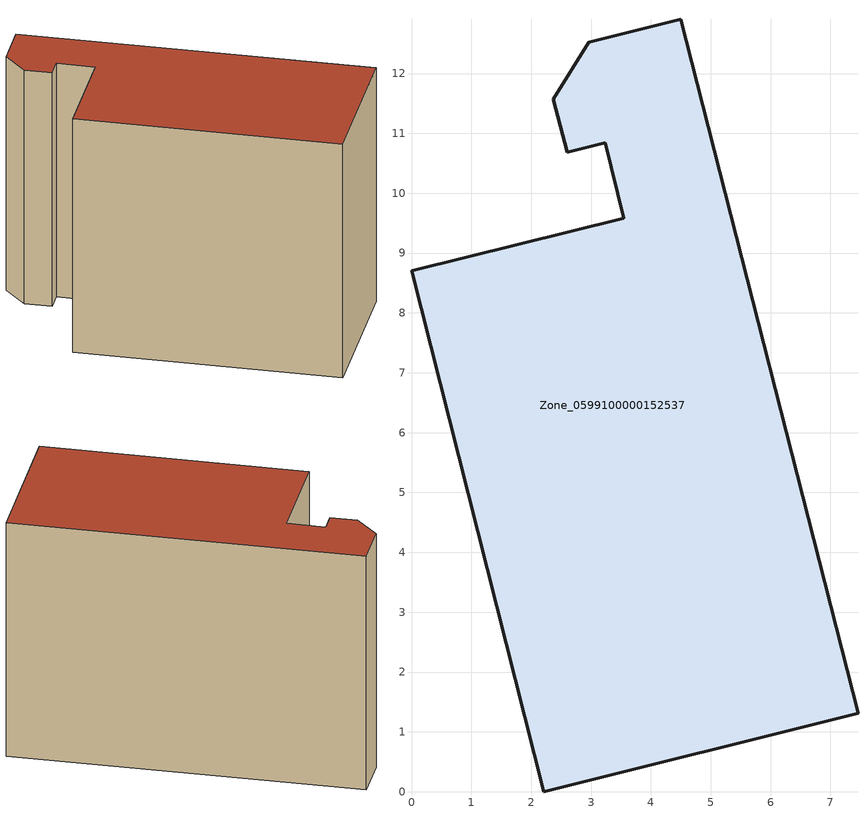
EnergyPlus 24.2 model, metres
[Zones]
Zone_0599100000152537
 floor ground (C_G): 3.55,9.58 3.24,10.84 2.6,10.68 2.37,11.57 2.96,12.52 4.5,12.91 7.46,1.31 2.21,0 0,8.7 z0
 wall outside (C_F): 2.21,0 7.46,1.31 4.5,12.91 2.96,12.52 2.37,11.57 2.6,10.68 3.24,10.84 3.55,9.58 0,8.7 2.21,0 z0:8.62
 roof outside (C_R): 3.24,10.84 3.55,9.58 0,8.7 2.21,0 7.46,1.31 4.5,12.91 2.96,12.52 2.37,11.57 2.6,10.68 z8.62
[BUILDING]
Pand.0599100000152537: North Axis=0; Terrain=City; Loads Convergence Tolerance Value=0.04; Temperature Convergence Tolerance Value=0.4; Solar Distribution=FullExterior; Maximum Number of Warmup Days=25; Minimum Number of Warmup Days=1
[Site:Location]
Rotterdam.The.Hague.AP_ZH_NLD Design_Conditions: Latitude=51.96; Longitude=4.45; Time Zone=1; Elevation=-4.5
[SITE:GROUNDTEMPERATURE:BUILDINGSURFACE]
18, 18, 18, 18, 18, 18, 18, 18, 18, 18, 18, 18
[MATERIAL] Thermal Absorptance=0.9; Solar Absorptance=0.7; Visible Absorptance=0.7
Name | Roughness | Thickness | Conductivity | Density | Specific Heat
G.TI.1975-1991 | MediumSmooth | 0.15 | 0.288461 | 540 | 1210
F.TI.1975-1991 | Rough | 0.3 | 0.230769 | 1920 | 840
R.TI.1975-1991 | MediumRough | 0.2 | 0.153846 | 1500 | 1000
[CONSTRUCTION]
C_G: G.TI.1975-1991
C_F: F.TI.1975-1991
C_R: R.TI.1975-1991
[ZONE]
Zone_0599100000152537: Type=1; Multiplier=1; Ceiling Height=Autocalculate; Volume=Autocalculate; Floor Area=autocalculate; Part of Total Floor Area=Yes
[ZONEINFILTRATION:DESIGNFLOWRATE]
Infil_Zone_0599100000152537: Zone or ZoneList or Space or SpaceList=Zone_0599100000152537; Schedule=AlwaysOn; Design Flow Rate Calculation Method=Flow/Area; Flow Rate per Floor Area=0.003; Constant Term Coefficient=1; Temperature Term Coefficient=0; Velocity Term Coefficient=0; Velocity Squared Term Coefficient=0
[HVACTEMPLATE:ZONE:IDEALLOADSAIRSYSTEM]
Zone_0599100000152537: Maximum Heating Supply Air Temperature=50; Minimum Cooling Supply Air Temperature=13; Maximum Heating Supply Air Humidity Ratio=0.0156; Minimum Cooling Supply Air Humidity Ratio=0.0077; Heating Limit=NoLimit; Cooling Limit=NoLimit; Dehumidification Control Type=ConstantSensibleHeatRatio; Cooling Sensible Heat Ratio=0.7; Dehumidification Setpoint=60; Humidification Control Type=None; Humidification Setpoint=30; Outdoor Air Method=None; Outdoor Air Flow Rate per Person=0.00944; Outdoor Air Flow Rate per Zone Floor Area=0; Outdoor Air Flow Rate per Zone=0; Demand Controlled Ventilation Type=None; Outdoor Air Economizer Type=NoEconomizer; Heat Recovery Type=None; Sensible Heat Recovery Effectiveness=0.7; Latent Heat Recovery Effectiveness=0.65
[ZONECONTROL:THERMOSTAT]
ThermostatControl_Zone_0599100000152537: Zone or ZoneList=Zone_0599100000152537; Control Type Schedule=DualSetpointControlType; Control 1=Thermostat_Zone_0599100000152537; Temperature Difference Between Cutout And Setpoint=0
[THERMOSTATSETPOINT:DUALSETPOINT]
Thermostat_Zone_0599100000152537: Heating Setpoint Temperature Schedule=HeatingSetpoint_Zone_0599100000152537; Cooling Setpoint Temperature Schedule=CoolingSetpoint_Zone_0599100000152537
[SCHEDULE:COMPACT]
HeatingSetpoint_Zone_0599100000152537: Through: 12/31, For: AllDays, Until: 24:00, 21
CoolingSetpoint_Zone_0599100000152537: Through: 12/31, For: AllDays, Until: 24:00, 24
DualSetpointControlType: Through: 12/31, For: AllDays, Until: 24:00, 4
AlwaysOn: Through: 12/31, For: AllDays, Until: 24:00, 1
